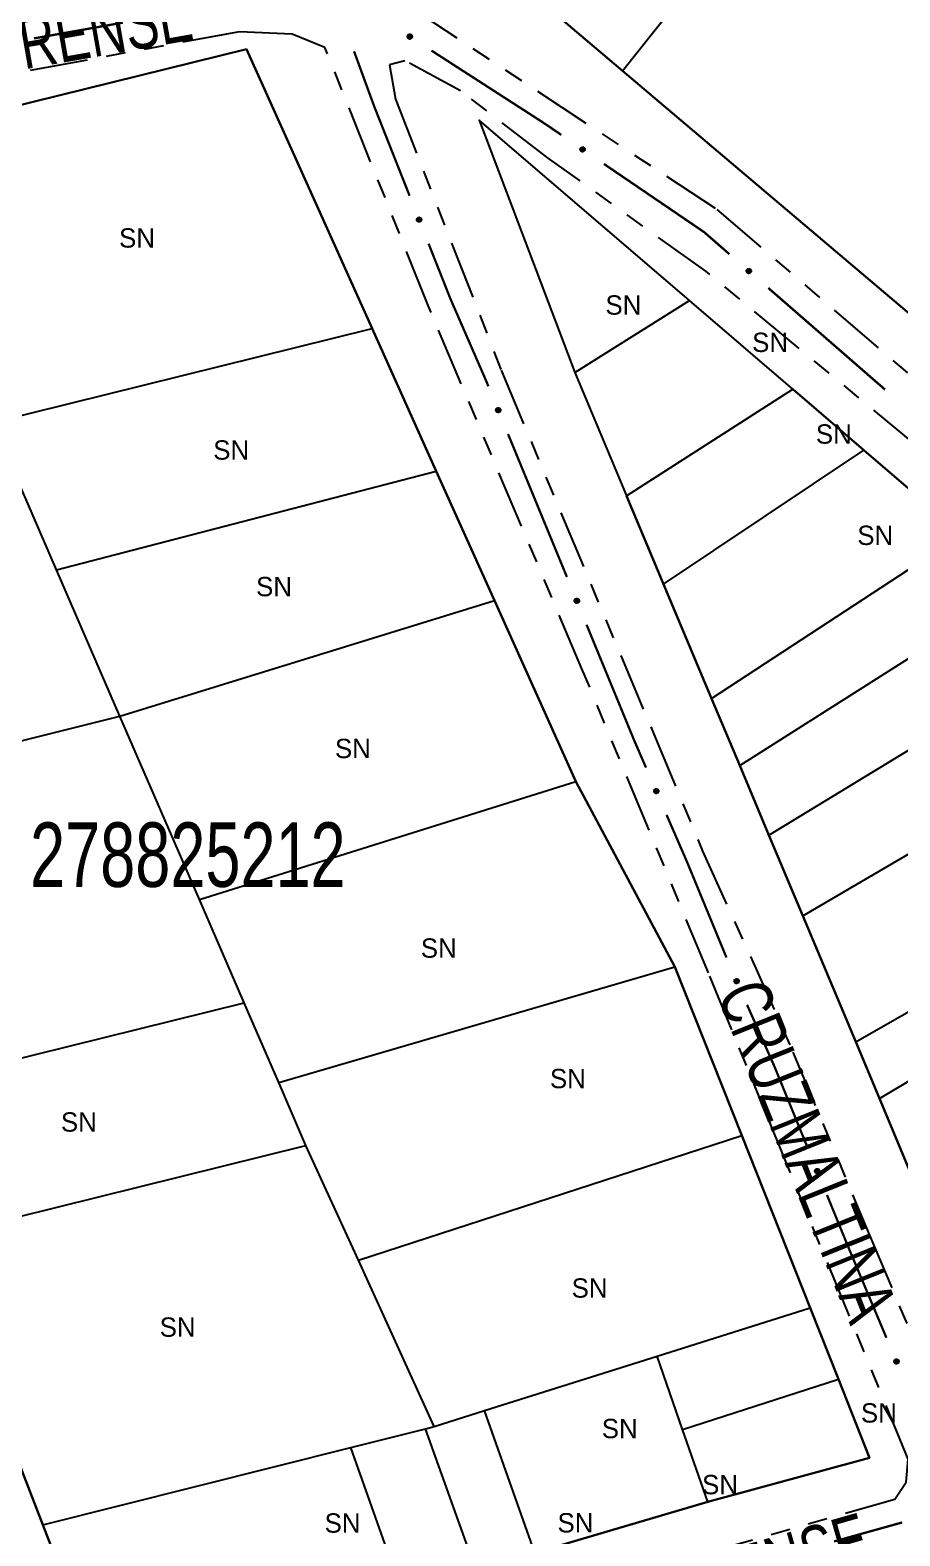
# Model space of a CAD drawing. Extents: x 204373 to 205952, y 4873300 to 4875179.
# Drawn here: x 205265.3 to 205332.7, y 4873988.8 to 4874105.6 of the extents above; entities that cross this region are included whole.
import ezdxf
from ezdxf.enums import TextEntityAlignment as Align

# ---------------------------------------------------------------- set-up
doc = ezdxf.new("R2010")
doc.units = 0
doc.header["$LTSCALE"] = 1.5
doc.header["$MEASUREMENT"] = 0
doc.linetypes.add('TRACO_25', pattern=[8, 3, -1, 1, -1, 1, -1])
for name, color, linetype in [('CD_MALHA_LOTES', 7, 'CONTINUOUS'), ('CD_TXT_QUADRA', 255, 'CONTINUOUS'), ('RU-QUADRA', 220, 'CONTINUOUS'), ('SV-EIXO-RUA-N-PAV', 6, 'CONTINUOUS'), ('SV-RUA-NAO-PAV', 7, 'CONTINUOUS'), ('SV-TXT-RUA-N-PAV', 7, 'CONTINUOUS'), ('Th_NmrPort', 1, 'CONTINUOUS')]:
    doc.layers.add(name, color=color, linetype=linetype)
doc.styles.add('ARIAL', font='ARIAL.SHX')

msp = doc.modelspace()

# ---------------------------------------------------------------- linework, layer by layer
at = {"layer": 'CD_MALHA_LOTES', "linetype": 'Continuous', "flags": 128}
for points in [[(205311.246531, 4874102.484626), (205331.568802, 4874128.047932)], [(205311.246531, 4874102.484626), (205297.224481, 4874114.369354)], [(205252.966483, 4874096.972107), (205282.085722, 4874104.171702)], [(205282.085722, 4874104.171702), (205291.820966, 4874082.512342)], [(205337.177399, 4874080.506291), (205311.246531, 4874102.484626)], [(205316.439324, 4874084.667245), (205300.136933, 4874098.662242), (205307.53982, 4874079.086823)], [(205307.53982, 4874079.086823), (205316.439324, 4874084.667245)], [(205324.447632, 4874077.79241), (205316.439324, 4874084.667245)], [(205262.400628, 4874075.200535), (205291.820966, 4874082.512342)], [(205291.820966, 4874082.512342), (205296.800817, 4874071.432972)], [(205307.53982, 4874079.086823), (205311.556634, 4874069.511514)], [(205311.556634, 4874069.511514), (205324.447632, 4874077.79241)], [(205324.447632, 4874077.79241), (205329.961502, 4874073.058958)], [(205267.348044, 4874063.783174), (205262.400628, 4874075.200535)], [(205314.424812, 4874062.674334), (205329.961502, 4874073.058958)], [(205329.961502, 4874073.058958), (205337.587309, 4874066.512486)], [(205267.348044, 4874063.783174), (205296.800817, 4874071.432972)], [(205296.800817, 4874071.432972), (205301.305656, 4874061.410427)], [(205314.424812, 4874062.674334), (205311.556634, 4874069.511514)], [(205318.150618, 4874053.792732), (205337.587309, 4874066.512486)], [(205272.265553, 4874052.434833), (205267.348044, 4874063.783174)], [(205318.150618, 4874053.792732), (205314.424812, 4874062.674334)], [(205320.327548, 4874048.603354), (205342.256967, 4874062.503758)], [(205272.265553, 4874052.434833), (205301.305656, 4874061.410427)], [(205301.305656, 4874061.410427), (205307.618969, 4874047.364316)], [(205322.591104, 4874043.207474), (205347.257726, 4874058.210792)], [(205320.327548, 4874048.603354), (205318.150618, 4874053.792732)], [(205242.397158, 4874044.968942), (205272.265553, 4874052.434833)], [(205278.428423, 4874038.21252), (205272.265553, 4874052.434833)], [(205322.591104, 4874043.207474), (205320.327548, 4874048.603354)], [(205278.428423, 4874038.21252), (205307.618969, 4874047.364316)], [(205307.618969, 4874047.364316), (205315.285633, 4874032.987398)], [(205325.219715, 4874036.941373), (205338.741249, 4874044.854681)], [(205325.219715, 4874036.941373), (205322.591104, 4874043.207474)], [(205281.90347, 4874030.193007), (205278.428423, 4874038.21252)], [(205329.319439, 4874027.168424), (205325.219715, 4874036.941373)], [(205329.319439, 4874027.168424), (205345.820136, 4874036.613589)], [(205284.578342, 4874024.020093), (205315.285633, 4874032.987398)], [(205315.285633, 4874032.987398), (205320.479199, 4874019.899428)], [(205331.164469, 4874022.77023), (205348.727694, 4874033.228671)], [(205252.017299, 4874022.809305), (205281.90347, 4874030.193007)], [(205284.578342, 4874024.020093), (205281.90347, 4874030.193007)], [(205331.164469, 4874022.77023), (205329.319439, 4874027.168424)], [(205286.694286, 4874019.13704), (205284.578342, 4874024.020093)], [(205335.76225, 4874011.747516), (205331.164469, 4874022.77023)], [(205290.758223, 4874010.229822), (205320.479199, 4874019.899428)], [(205320.479199, 4874019.899428), (205325.785428, 4874006.527542)], [(205257.690705, 4874011.952179), (205286.694286, 4874019.13704)], [(205290.758223, 4874010.229822), (205286.694286, 4874019.13704)], [(205266.303223, 4873989.70738), (205257.690705, 4874011.952179)], [(205296.641878, 4873997.334199), (205290.758223, 4874010.229822)], [(205313.922413, 4874002.78535), (205325.785428, 4874006.527542)], [(205325.785428, 4874006.527542), (205327.981094, 4874000.994387)], [(205300.550304, 4873998.567114), (205313.922413, 4874002.78535)], [(205315.903009, 4873997.089542), (205313.922413, 4874002.78535)], [(205315.903009, 4873997.089542), (205327.981094, 4874000.994387)], [(205327.981094, 4874000.994387), (205330.396479, 4873994.90753), (205317.852522, 4873991.482669)], [(205296.641878, 4873997.334199), (205300.550304, 4873998.567114)], [(205304.432328, 4873987.532785), (205300.550304, 4873998.567114)], [(205290.178143, 4873995.710265), (205295.958718, 4873997.163678)], [(205295.958718, 4873997.163678), (205296.641878, 4873997.334199)], [(205299.888342, 4873986.176774), (205295.958718, 4873997.163678)], [(205317.852522, 4873991.482669), (205315.903009, 4873997.089542)], [(205266.303223, 4873989.70738), (205290.178143, 4873995.710265)], [(205294.166954, 4873984.469404), (205290.178143, 4873995.710265)], [(205317.852522, 4873991.482669), (205304.432328, 4873987.532785)], [(205271.007075, 4873977.558059), (205266.303223, 4873989.70738)]]:
    msp.add_lwpolyline(points, dxfattribs=at)
at = {"layer": 'RU-QUADRA', "linetype": 'Continuous', "flags": 128}
for points in [[(205297.224481, 4874114.369354), (205311.246531, 4874102.484626), (205337.177399, 4874080.506291), (205355.553158, 4874064.931472), (205364.118376, 4874057.671813), (205371.231133, 4874051.643224), (205377.984711, 4874045.919065), (205383.246079, 4874041.459666), (205386.929181, 4874038.337964), (205390.771276, 4874035.081502), (205393.182424, 4874033.037876), (205396.519465, 4874030.209486), (205399.333216, 4874027.824623), (205406.565595, 4874021.926372), (205414.02819, 4874015.840372), (205422.180137, 4874009.192182), (205426.024927, 4874005.236485), (205432.050895, 4874000.134746)], [(205337.587309, 4874066.512486), (205329.961502, 4874073.058958), (205324.447632, 4874077.79241), (205316.439324, 4874084.667245), (205300.136933, 4874098.662242), (205307.53982, 4874079.086823), (205311.556634, 4874069.511514), (205314.424812, 4874062.674334), (205318.150618, 4874053.792732), (205320.327548, 4874048.603354), (205322.591104, 4874043.207474), (205325.219715, 4874036.941373), (205329.319439, 4874027.168424), (205331.164469, 4874022.77023), (205335.76225, 4874011.747516)]]:
    msp.add_lwpolyline(points, dxfattribs=at)
msp.add_lwpolyline([(205282.085722, 4874104.171702), (205252.966483, 4874096.972107), (205222.870632, 4874089.947572), (205232.458291, 4874067.768199), (205242.397158, 4874044.968942), (205252.017299, 4874022.809305), (205256.823911, 4874011.737454), (205257.690705, 4874011.952179), (205266.303223, 4873989.70738), (205271.007075, 4873977.558059), (205294.166954, 4873984.469404), (205299.888342, 4873986.176774), (205304.432328, 4873987.532785), (205317.852522, 4873991.482669), (205330.396479, 4873994.90753), (205327.981094, 4874000.994387), (205325.785428, 4874006.527542), (205320.479199, 4874019.899428), (205315.285633, 4874032.987398), (205307.618969, 4874047.364316), (205301.305656, 4874061.410427), (205296.800817, 4874071.432972), (205291.820966, 4874082.512342)], close=True, dxfattribs=at)
at = {"layer": 'SV-EIXO-RUA-N-PAV', "const_width": 0.18}
for points in [[(205265.605889, 4874105.002265), (205272.498138, 4874106.225742)], [(205290.42371, 4874104.001239), (205291.796801, 4874100.244296)], [(205296.429147, 4874104.057177), (205304.833267, 4874098.637697)], [(205291.796801, 4874100.244296), (205291.974067, 4874099.759273)], [(205291.974067, 4874099.759273), (205294.728822, 4874092.801143)], [(205304.833267, 4874098.637697), (205305.145222, 4874098.43653)], [(205305.145222, 4874098.43653), (205306.491478, 4874097.519684)], [(205309.797593, 4874095.268105), (205317.236351, 4874090.202054)], [(205317.236351, 4874090.202054), (205317.565311, 4874089.978021)], [(205317.565311, 4874089.978021), (205319.527836, 4874088.269545)], [(205296.201244, 4874089.082007), (205297.673667, 4874085.362871)], [(205297.673667, 4874085.362871), (205297.891806, 4874084.811882)], [(205322.544786, 4874085.643138), (205331.595637, 4874077.763919)], [(205297.891806, 4874084.811882), (205300.450068, 4874078.937354)], [(205300.450068, 4874078.937354), (205300.646615, 4874078.486024)], [(205300.646615, 4874078.486024), (205300.83989, 4874078.016519)], [(205302.362551, 4874074.317667), (205306.930532, 4874063.221111)], [(205308.453192, 4874059.52226), (205311.879178, 4874051.199843)], [(205311.879178, 4874051.199843), (205312.176002, 4874050.478797)], [(205312.176002, 4874050.478797), (205313.061273, 4874048.442673)], [(205314.656177, 4874044.774393), (205316.251082, 4874041.106113)], [(205316.251082, 4874041.106113), (205316.257201, 4874041.09204)], [(205316.257201, 4874041.09204), (205319.299606, 4874033.709731)], [(205320.89605, 4874030.042449), (205322.926742, 4874025.473391)], [(205322.926742, 4874025.473391), (205322.991179, 4874025.328409)], [(205322.991179, 4874025.328409), (205325.579736, 4874018.995688)], [(205327.093215, 4874015.29307), (205328.606694, 4874011.590452)], [(205328.606694, 4874011.590452), (205328.704857, 4874011.350303)], [(205328.704857, 4874011.350303), (205331.70344, 4874004.21414)], [(205327.641365, 4873988.416755), (205332.45746, 4873989.760341)], [(205332.45746, 4873989.760341), (205332.925437, 4873989.890897)]]:
    msp.add_lwpolyline(points, dxfattribs=at)
at = {"layer": 'SV-EIXO-RUA-N-PAV'}
for points in [[(205294.68723, 4874105.311453), (205294.734886, 4874105.322451), (205294.778092, 4874105.322159), (205294.814059, 4874105.311543), (205294.843395, 4874105.293874), (205294.871372, 4874105.272418), (205294.894805, 4874105.244563), (205294.913966, 4874105.207886), (205294.925334, 4874105.160158), (205294.922126, 4874105.115917), (205294.913604, 4874105.080099), (205294.896942, 4874105.048448), (205294.875643, 4874105.021619), (205294.845904, 4874104.998234), (205294.808545, 4874104.97918), (205294.760276, 4874104.96891), (205294.71792, 4874104.969487), (205294.683401, 4874104.980669), (205294.651687, 4874104.997622), (205294.623388, 4874105.019869), (205294.600542, 4874105.047345), (205294.581425, 4874105.084994), (205294.57192, 4874105.132769), (205294.572014, 4874105.175021), (205294.582708, 4874105.209688), (205294.600101, 4874105.240535), (205294.62128, 4874105.268857), (205294.6483, 4874105.293579), (205294.68723, 4874105.311453)], [(205308.087743, 4874096.565756), (205308.13566, 4874096.575553), (205308.178846, 4874096.574175), (205308.214534, 4874096.562659), (205308.243417, 4874096.544259), (205308.270846, 4874096.522106), (205308.293572, 4874096.493671), (205308.311805, 4874096.456524), (205308.321971, 4874096.408526), (205308.317651, 4874096.364379), (205308.308233, 4874096.328786), (205308.29078, 4874096.297564), (205308.268814, 4874096.271279), (205308.238497, 4874096.248649), (205308.200671, 4874096.230539), (205308.152159, 4874096.221485), (205308.109831, 4874096.223127), (205308.075604, 4874096.235173), (205308.044326, 4874096.252917), (205308.016594, 4874096.275868), (205307.994447, 4874096.303909), (205307.976282, 4874096.342027), (205307.96798, 4874096.390026), (205307.969135, 4874096.432262), (205307.980697, 4874096.46665), (205307.99886, 4874096.497049), (205308.020744, 4874096.52483), (205308.048376, 4874096.548865), (205308.087743, 4874096.565756)], [(205295.514495, 4874091.115688), (205295.559651, 4874091.096901), (205295.594619, 4874091.071521), (205295.617691, 4874091.041958), (205295.631268, 4874091.010518), (205295.641534, 4874090.976789), (205295.644383, 4874090.9405), (205295.638622, 4874090.899522), (205295.620094, 4874090.854092), (205295.591741, 4874090.819979), (205295.563968, 4874090.795809), (205295.531999, 4874090.779764), (205295.499066, 4874090.77034), (205295.461273, 4874090.768628), (205295.419803, 4874090.774871), (205295.374572, 4874090.794607), (205295.340461, 4874090.819724), (205295.318895, 4874090.848904), (205295.302969, 4874090.881146), (205295.2929, 4874090.915706), (205295.290309, 4874090.951345), (205295.29667, 4874090.993087), (205295.316741, 4874091.037472), (205295.341404, 4874091.071779), (205295.370274, 4874091.093749), (205295.402369, 4874091.108714), (205295.436073, 4874091.119423), (205295.472433, 4874091.123805), (205295.514495, 4874091.115688)], [(205321.000221, 4874087.133709), (205321.04896, 4874087.137777), (205321.09168, 4874087.131306), (205321.125758, 4874087.115654), (205321.152265, 4874087.093971), (205321.176885, 4874087.068733), (205321.196092, 4874087.037812), (205321.209809, 4874086.998771), (205321.214232, 4874086.949908), (205321.204728, 4874086.90658), (205321.19117, 4874086.87235), (205321.170151, 4874086.843408), (205321.145233, 4874086.819902), (205321.112454, 4874086.801012), (205321.072754, 4874086.787498), (205321.023513, 4874086.78424), (205320.981674, 4874086.79087), (205320.94911, 4874086.806875), (205320.920148, 4874086.828191), (205320.895322, 4874086.854257), (205320.876642, 4874086.884719), (205320.863108, 4874086.924715), (205320.860535, 4874086.973359), (205320.866672, 4874087.015164), (205320.882216, 4874087.047944), (205320.903843, 4874087.075985), (205320.928856, 4874087.100986), (205320.959134, 4874087.121588), (205321.000221, 4874087.133709)], [(205301.648319, 4874076.34186), (205301.693726, 4874076.323687), (205301.729034, 4874076.298782), (205301.752505, 4874076.269535), (205301.766506, 4874076.238282), (205301.777228, 4874076.204695), (205301.780568, 4874076.168447), (205301.775363, 4874076.127395), (205301.757452, 4874076.081718), (205301.729563, 4874076.047225), (205301.70212, 4874076.02268), (205301.670372, 4874076.006204), (205301.637569, 4874075.996335), (205301.599803, 4874075.994111), (205301.558252, 4874075.999791), (205301.512758, 4874076.018913), (205301.47831, 4874076.043566), (205301.456351, 4874076.072452), (205301.439989, 4874076.104474), (205301.429453, 4874076.138895), (205301.42638, 4874076.174495), (205301.432175, 4874076.21632), (205301.451643, 4874076.260973), (205301.475839, 4874076.295611), (205301.504409, 4874076.31797), (205301.536298, 4874076.333368), (205301.569854, 4874076.344533), (205301.606152, 4874076.349407), (205301.648319, 4874076.34186)], [(205307.73896, 4874061.546453), (205307.784367, 4874061.528279), (205307.819675, 4874061.503375), (205307.843146, 4874061.474127), (205307.857147, 4874061.442874), (205307.86787, 4874061.409287), (205307.871209, 4874061.373039), (205307.866005, 4874061.331987), (205307.848094, 4874061.28631), (205307.820205, 4874061.251817), (205307.792762, 4874061.227273), (205307.761013, 4874061.210797), (205307.728211, 4874061.200927), (205307.690444, 4874061.198703), (205307.648893, 4874061.204384), (205307.603399, 4874061.223505), (205307.568951, 4874061.248158), (205307.546992, 4874061.277044), (205307.530631, 4874061.309067), (205307.520095, 4874061.343487), (205307.517021, 4874061.379088), (205307.522816, 4874061.420913), (205307.542284, 4874061.465565), (205307.56648, 4874061.500203), (205307.59505, 4874061.522562), (205307.626939, 4874061.537961), (205307.660496, 4874061.549125), (205307.696793, 4874061.553999), (205307.73896, 4874061.546453)], [(205313.902388, 4874046.78419), (205313.948142, 4874046.76691), (205313.983932, 4874046.742703), (205314.007971, 4874046.713922), (205314.022583, 4874046.682949), (205314.033962, 4874046.649579), (205314.038012, 4874046.613404), (205314.033613, 4874046.572257), (205314.016601, 4874046.526238), (205313.989394, 4874046.491204), (205313.962438, 4874046.466127), (205313.931018, 4874046.449031), (205313.898416, 4874046.43852), (205313.8607, 4874046.435556), (205313.819046, 4874046.440421), (205313.773186, 4874046.458646), (205313.738261, 4874046.482619), (205313.715739, 4874046.511069), (205313.698753, 4874046.542764), (205313.687544, 4874046.576972), (205313.683773, 4874046.612505), (205313.688747, 4874046.654435), (205313.707336, 4874046.699461), (205313.730848, 4874046.734567), (205313.758973, 4874046.757482), (205313.790554, 4874046.773503), (205313.823886, 4874046.785323), (205313.86008, 4874046.790908), (205313.902388, 4874046.78419)], [(205320.126012, 4874032.046077), (205320.171904, 4874032.029168), (205320.207889, 4874032.005252), (205320.232161, 4874031.976666), (205320.247023, 4874031.945812), (205320.258672, 4874031.912535), (205320.263014, 4874031.876394), (205320.258949, 4874031.835214), (205320.24231, 4874031.789058), (205320.215387, 4874031.753805), (205320.188635, 4874031.72851), (205320.157355, 4874031.711161), (205320.124839, 4874031.700386), (205320.087148, 4874031.697116), (205320.045456, 4874031.701644), (205319.99945, 4874031.719498), (205319.964332, 4874031.743187), (205319.941581, 4874031.771453), (205319.924338, 4874031.80301), (205319.912853, 4874031.837126), (205319.908795, 4874031.872627), (205319.913429, 4874031.914596), (205319.931652, 4874031.959771), (205319.954879, 4874031.995067), (205319.982818, 4874032.018209), (205320.014269, 4874032.034485), (205320.047503, 4874032.046574), (205320.083651, 4874032.052452), (205320.126012, 4874032.046077)], [(205326.384008, 4874017.319029), (205326.429369, 4874017.300743), (205326.464616, 4874017.275751), (205326.488014, 4874017.246445), (205326.501937, 4874017.215157), (205326.512576, 4874017.181544), (205326.515826, 4874017.145288), (205326.510519, 4874017.104249), (205326.492495, 4874017.058617), (205326.464521, 4874017.024193), (205326.437017, 4874016.999716), (205326.405228, 4874016.983319), (205326.372401, 4874016.973531), (205326.334629, 4874016.971401), (205326.293092, 4874016.977184), (205326.247646, 4874016.996419), (205326.213259, 4874017.021157), (205326.191372, 4874017.050097), (205326.175089, 4874017.08216), (205326.164639, 4874017.116607), (205326.161654, 4874017.152215), (205326.167553, 4874017.194025), (205326.187132, 4874017.238629), (205326.211413, 4874017.273208), (205326.240038, 4874017.295496), (205326.271966, 4874017.310815), (205326.30555, 4874017.321896), (205326.341859, 4874017.32668), (205326.384008, 4874017.319029)], [(205332.524037, 4874002.54541), (205332.569574, 4874002.527567), (205332.605063, 4874002.502921), (205332.628746, 4874002.473845), (205332.642974, 4874002.442694), (205332.653941, 4874002.409186), (205332.657544, 4874002.372964), (205332.652639, 4874002.331875), (205332.635061, 4874002.286069), (205332.607423, 4874002.251374), (205332.58016, 4874002.22663), (205332.548532, 4874002.209924), (205332.515802, 4874002.199815), (205332.478053, 4874002.197316), (205332.436462, 4874002.202695), (205332.39083, 4874002.221485), (205332.356203, 4874002.245886), (205332.334034, 4874002.274611), (205332.31744, 4874002.306514), (205332.306654, 4874002.340857), (205332.303322, 4874002.376434), (205332.308812, 4874002.4183), (205332.327955, 4874002.463093), (205332.351898, 4874002.497907), (205332.380304, 4874002.520473), (205332.41208, 4874002.536103), (205332.445555, 4874002.547511), (205332.481816, 4874002.552649), (205332.524037, 4874002.54541)]]:
    msp.add_lwpolyline(points, close=True, dxfattribs=at)
for points in [[(205294.57192, 4874105.132769), (205294.845904, 4874104.998234)], [(205294.572014, 4874105.175021), (205294.875643, 4874105.021619)], [(205294.573248, 4874105.151877), (205294.85623, 4874105.011608)], [(205294.579861, 4874105.189828), (205294.883484, 4874105.036247)], [(205294.580729, 4874105.108086), (205294.824389, 4874104.989927)], [(205294.581425, 4874105.084994), (205294.808545, 4874104.97918)], [(205294.582708, 4874105.209688), (205294.896942, 4874105.048448)], [(205294.593354, 4874105.223341), (205294.902379, 4874105.06303)], [(205294.596901, 4874105.065184), (205294.777639, 4874104.977859)], [(205294.600101, 4874105.240535), (205294.913604, 4874105.080099)], [(205294.600542, 4874105.047345), (205294.760276, 4874104.96891)], [(205294.614467, 4874105.253564), (205294.914651, 4874105.102202)], [(205294.615957, 4874105.031789), (205294.733441, 4874104.972264)], [(205294.62128, 4874105.268857), (205294.922126, 4874105.115917)], [(205294.623388, 4874105.019869), (205294.71792, 4874104.969487)], [(205294.638688, 4874105.278535), (205294.920116, 4874105.140892)], [(205294.6483, 4874105.293579), (205294.925334, 4874105.160158)], [(205294.667497, 4874105.300549), (205294.915669, 4874105.184351)], [(205294.68723, 4874105.311453), (205294.913966, 4874105.207886)], [(205294.713432, 4874105.316389), (205294.897942, 4874105.229878)], [(205294.734886, 4874105.322451), (205294.894805, 4874105.244563)], [(205294.759516, 4874105.322391), (205294.875114, 4874105.262459)], [(205294.778092, 4874105.322159), (205294.871372, 4874105.272418)], [(205307.96798, 4874096.390026), (205308.238497, 4874096.248649)], [(205307.969135, 4874096.432262), (205308.268814, 4874096.271279)], [(205307.969788, 4874096.409095), (205308.249156, 4874096.261759)], [(205307.976166, 4874096.365129), (205308.21678, 4874096.240885)], [(205307.976282, 4874096.342027), (205308.200671, 4874096.230539)], [(205307.977352, 4874096.446867), (205308.277021, 4874096.285706)], [(205307.980697, 4874096.46665), (205308.29078, 4874096.297564)], [(205307.991255, 4874096.321835), (205308.169742, 4874096.229995)], [(205307.991683, 4874096.48003), (205308.296582, 4874096.312005)], [(205307.994447, 4874096.303909), (205308.152159, 4874096.221485)], [(205307.99886, 4874096.497049), (205308.308233, 4874096.328786)], [(205308.009465, 4874096.287971), (205308.125417, 4874096.225513)], [(205308.013549, 4874096.509713), (205308.309834, 4874096.350856)], [(205308.016594, 4874096.275868), (205308.109831, 4874096.223127)], [(205308.020744, 4874096.52483), (205308.317651, 4874096.364379)], [(205308.03839, 4874096.534068), (205308.316271, 4874096.389397)], [(205308.048376, 4874096.548865), (205308.321971, 4874096.408526)], [(205308.067742, 4874096.555351), (205308.312916, 4874096.432954)], [(205308.087743, 4874096.565756), (205308.311805, 4874096.456524)], [(205308.114061, 4874096.570032), (205308.296339, 4874096.478912)], [(205308.13566, 4874096.575553), (205308.293572, 4874096.493671)], [(205308.160282, 4874096.574874), (205308.274337, 4874096.512057)], [(205308.178846, 4874096.574175), (205308.270846, 4874096.522106)], [(205295.290309, 4874090.951345), (205295.374572, 4874090.794607)], [(205295.29667, 4874090.993087), (205295.419803, 4874090.774871)], [(205295.297729, 4874090.967972), (205295.3939, 4874090.791781)], [(205295.309541, 4874091.012273), (205295.438941, 4874090.774391)], [(205295.316741, 4874091.037472), (205295.461273, 4874090.768628)], [(205295.32894, 4874091.052239), (205295.477453, 4874090.773495)], [(205295.341404, 4874091.071779), (205295.499066, 4874090.77034)], [(205295.356401, 4874091.079254), (205295.513955, 4874090.777674)], [(205295.370274, 4874091.093749), (205295.531999, 4874090.779764)], [(205295.386876, 4874091.098657), (205295.544907, 4874090.78846)], [(205295.402369, 4874091.108714), (205295.563968, 4874090.795809)], [(205295.421634, 4874091.110951), (205295.577681, 4874090.813176)], [(205295.436073, 4874091.119423), (205295.591741, 4874090.819979)], [(205295.455863, 4874091.117164), (205295.60464, 4874090.84146)], [(205295.472433, 4874091.123805), (205295.620094, 4874090.854092)], [(205295.492101, 4874091.118303), (205295.626312, 4874090.879391)], [(205295.514495, 4874091.115688), (205295.638622, 4874090.899522)], [(205295.538676, 4874091.104455), (205295.638389, 4874090.926732)], [(205295.559651, 4874091.096901), (205295.644383, 4874090.9405)], [(205295.579647, 4874091.082519), (205295.638783, 4874090.966512)], [(205295.594619, 4874091.071521), (205295.641534, 4874090.976789)], [(205295.2929, 4874090.915706), (205295.340461, 4874090.819724)], [(205295.293793, 4874090.929724), (205295.3547, 4874090.812951)], [(205320.860535, 4874086.973359), (205321.112454, 4874086.801012)], [(205320.863108, 4874086.924715), (205321.072754, 4874086.787498)], [(205320.864583, 4874086.992081), (205321.124588, 4874086.812771)], [(205320.865722, 4874086.94767), (205321.089972, 4874086.795868)], [(205320.866672, 4874087.015164), (205321.145233, 4874086.819902)], [(205320.875591, 4874086.902896), (205321.041977, 4874086.790613)], [(205320.876557, 4874087.028695), (205321.155087, 4874086.833258)], [(205320.876642, 4874086.884719), (205321.023513, 4874086.78424)], [(205320.882216, 4874087.047944), (205321.170151, 4874086.843408)], [(205320.889673, 4874086.867118), (205320.997433, 4874086.791399)], [(205320.894706, 4874087.059933), (205321.177618, 4874086.857063)], [(205320.895322, 4874086.854257), (205320.981674, 4874086.79087)], [(205320.903843, 4874087.075985), (205321.19117, 4874086.87235)], [(205320.919925, 4874087.086825), (205321.195368, 4874086.894076)], [(205320.928856, 4874087.100986), (205321.204728, 4874086.90658)], [(205320.94747, 4874087.108074), (205321.206312, 4874086.931586)], [(205320.959134, 4874087.121588), (205321.214232, 4874086.949908)], [(205320.979131, 4874087.12574), (205321.208127, 4874086.975234)], [(205321.000221, 4874087.133709), (205321.209809, 4874086.998771)], [(205321.026859, 4874087.134846), (205321.197096, 4874087.02283)], [(205321.04896, 4874087.137777), (205321.196092, 4874087.037812)], [(205321.073329, 4874087.134194), (205321.179164, 4874087.058341)], [(205321.09168, 4874087.131306), (205321.176885, 4874087.068733)], [(205301.42638, 4874076.174495), (205301.512758, 4874076.018913)], [(205301.429453, 4874076.138895), (205301.47831, 4874076.043566)], [(205301.430156, 4874076.152924), (205301.492639, 4874076.036986)], [(205301.432175, 4874076.21632), (205301.558252, 4874075.999791)], [(205301.433574, 4874076.191221), (205301.532122, 4874076.016349)], [(205301.444785, 4874076.235678), (205301.577395, 4874075.999571)], [(205301.451643, 4874076.260973), (205301.599803, 4874075.994111)], [(205301.463641, 4874076.275904), (205301.615915, 4874075.999197)], [(205301.475839, 4874076.295611), (205301.637569, 4874075.996335)], [(205301.490734, 4874076.303289), (205301.652358, 4874076.003869)], [(205301.504409, 4874076.31797), (205301.670372, 4874076.006204)], [(205301.520943, 4874076.323103), (205301.68316, 4874076.015074)], [(205301.536298, 4874076.333368), (205301.70212, 4874076.02268)], [(205301.555531, 4874076.335865), (205301.715597, 4874076.040231)], [(205301.569854, 4874076.344533), (205301.729563, 4874076.047225)], [(205301.589673, 4874076.342542), (205301.74217, 4874076.068878)], [(205301.606152, 4874076.349407), (205301.757452, 4874076.081718)], [(205301.625893, 4874076.344171), (205301.763327, 4874076.107099)], [(205301.648319, 4874076.34186), (205301.775363, 4874076.127395)], [(205301.67265, 4874076.330956), (205301.774761, 4874076.154599)], [(205301.693726, 4874076.323687), (205301.780568, 4874076.168447)], [(205301.713915, 4874076.309577), (205301.774616, 4874076.194381)], [(205301.729034, 4874076.298782), (205301.777228, 4874076.204695)], [(205307.517021, 4874061.379088), (205307.603399, 4874061.223505)], [(205307.520095, 4874061.343487), (205307.568951, 4874061.248158)], [(205307.520798, 4874061.357516), (205307.58328, 4874061.241578)], [(205307.522816, 4874061.420913), (205307.648893, 4874061.204384)], [(205307.524215, 4874061.395814), (205307.622764, 4874061.220942)], [(205307.535427, 4874061.44027), (205307.668037, 4874061.204164)], [(205307.542284, 4874061.465565), (205307.690444, 4874061.198703)], [(205307.554282, 4874061.480496), (205307.706557, 4874061.203789)], [(205307.56648, 4874061.500203), (205307.728211, 4874061.200927)], [(205307.581375, 4874061.507881), (205307.742999, 4874061.208462)], [(205307.59505, 4874061.522562), (205307.761013, 4874061.210797)], [(205307.611585, 4874061.527695), (205307.773802, 4874061.219666)], [(205307.626939, 4874061.537961), (205307.792762, 4874061.227273)], [(205307.646172, 4874061.540458), (205307.806238, 4874061.244824)], [(205307.660496, 4874061.549125), (205307.820205, 4874061.251817)], [(205307.680314, 4874061.547134), (205307.832812, 4874061.27347)], [(205307.696793, 4874061.553999), (205307.848094, 4874061.28631)], [(205307.716534, 4874061.548764), (205307.853968, 4874061.311692)], [(205307.73896, 4874061.546453), (205307.866005, 4874061.331987)], [(205307.763291, 4874061.535548), (205307.865402, 4874061.359192)], [(205307.784367, 4874061.528279), (205307.871209, 4874061.373039)], [(205307.804556, 4874061.514169), (205307.865258, 4874061.398974)], [(205307.819675, 4874061.503375), (205307.86787, 4874061.409287)], [(205313.683773, 4874046.612505), (205313.773186, 4874046.458646)], [(205313.687544, 4874046.576972), (205313.738261, 4874046.482619)], [(205313.687972, 4874046.591012), (205313.752716, 4874046.476322)], [(205313.688747, 4874046.654435), (205313.819046, 4874046.440421)], [(205313.690638, 4874046.629369), (205313.792597, 4874046.456463)], [(205313.700975, 4874046.674037), (205313.83819, 4874046.440576)], [(205313.707336, 4874046.699461), (205313.8607, 4874046.435556)], [(205313.719038, 4874046.714625), (205313.87671, 4874046.440957)], [(205313.730848, 4874046.734567), (205313.898416, 4874046.43852)], [(205313.745589, 4874046.742535), (205313.913054, 4874046.446343)], [(205313.758973, 4874046.757482), (205313.931018, 4874046.449031)], [(205313.775404, 4874046.762938), (205313.943631, 4874046.45815)], [(205313.790554, 4874046.773503), (205313.962438, 4874046.466127)], [(205313.809735, 4874046.776377), (205313.975568, 4874046.483939)], [(205313.823886, 4874046.785323), (205313.989394, 4874046.491204)], [(205313.843739, 4874046.783721), (205314.001574, 4874046.513101)], [(205313.86008, 4874046.790908), (205314.016601, 4874046.526238)], [(205313.87992, 4874046.786061), (205314.021977, 4874046.55173)], [(205313.902388, 4874046.78419), (205314.033613, 4874046.572257)], [(205313.926928, 4874046.773765), (205314.032477, 4874046.599445)], [(205313.948142, 4874046.76691), (205314.038012, 4874046.613404)], [(205313.968604, 4874046.753199), (205314.031552, 4874046.639216)], [(205313.983932, 4874046.742703), (205314.033962, 4874046.649579)], [(205319.908795, 4874031.872627), (205319.99945, 4874031.719498)], [(205319.912853, 4874031.837126), (205319.964332, 4874031.743187)], [(205319.913167, 4874031.851169), (205319.978838, 4874031.737006)], [(205319.913429, 4874031.914596), (205320.045456, 4874031.701644)], [(205319.915522, 4874031.889546), (205320.018878, 4874031.717471)], [(205319.925498, 4874031.934296), (205320.064598, 4874031.701954)], [(205319.931652, 4874031.959771), (205320.087148, 4874031.697116)], [(205319.943232, 4874031.975029), (205320.103114, 4874031.702647)], [(205319.954879, 4874031.995067), (205320.124839, 4874031.700386)], [(205319.969555, 4874032.003154), (205320.139413, 4874031.708327)], [(205319.982818, 4874032.018209), (205320.157355, 4874031.711161)], [(205319.999204, 4874032.023797), (205320.169893, 4874031.720381)], [(205320.014269, 4874032.034485), (205320.188635, 4874031.72851)], [(205320.033425, 4874032.037513), (205320.20162, 4874031.746428)], [(205320.047503, 4874032.046574), (205320.215387, 4874031.753805)], [(205320.067369, 4874032.045133), (205320.22739, 4874031.775799)], [(205320.083651, 4874032.052452), (205320.24231, 4874031.789058)], [(205320.10353, 4874032.047766), (205320.247479, 4874031.814592)], [(205320.126012, 4874032.046077), (205320.258949, 4874031.835214)], [(205320.150635, 4874032.035851), (205320.257593, 4874031.862391)], [(205320.171904, 4874032.029168), (205320.263014, 4874031.876394)], [(205320.192476, 4874032.015623), (205320.256346, 4874031.902154)], [(205320.207889, 4874032.005252), (205320.258672, 4874031.912535)], [(205326.161654, 4874017.152215), (205326.247646, 4874016.996419)], [(205326.164639, 4874017.116607), (205326.213259, 4874017.021157)], [(205326.165377, 4874017.130634), (205326.227572, 4874017.014542)], [(205326.167553, 4874017.194025), (205326.293092, 4874016.977184)], [(205326.168889, 4874017.168923), (205326.267004, 4874016.993807)], [(205326.180211, 4874017.213352), (205326.312235, 4874016.976917)], [(205326.187132, 4874017.238629), (205326.334629, 4874016.971401)], [(205326.199166, 4874017.253531), (205326.350754, 4874016.976447)], [(205326.211413, 4874017.273208), (205326.372401, 4874016.973531)], [(205326.226327, 4874017.280848), (205326.387208, 4874016.981029)], [(205326.240038, 4874017.295496), (205326.405228, 4874016.983319)], [(205326.256586, 4874017.300587), (205326.418038, 4874016.992157)], [(205326.271966, 4874017.310815), (205326.437017, 4874016.999716)], [(205326.291205, 4874017.313264), (205326.450537, 4874017.017234)], [(205326.30555, 4874017.321896), (205326.464521, 4874017.024193)], [(205326.325363, 4874017.319856), (205326.477181, 4874017.045814)], [(205326.341859, 4874017.32668), (205326.492495, 4874017.058617)], [(205326.361587, 4874017.321396), (205326.498433, 4874017.083983)], [(205326.384008, 4874017.319029), (205326.510519, 4874017.104249)], [(205326.408312, 4874017.308064), (205326.509985, 4874017.131455)], [(205326.429369, 4874017.300743), (205326.515826, 4874017.145288)], [(205326.449523, 4874017.286583), (205326.509939, 4874017.171237)], [(205326.464616, 4874017.275751), (205326.512576, 4874017.181544)], [(205332.303322, 4874002.376434), (205332.39083, 4874002.221485)], [(205332.306654, 4874002.340857), (205332.356203, 4874002.245886)], [(205332.307255, 4874002.354891), (205332.37058, 4874002.239411)], [(205332.308812, 4874002.4183), (205332.436462, 4874002.202695)], [(205332.310394, 4874002.393212), (205332.410212, 4874002.219062)], [(205332.321281, 4874002.437749), (205332.455606, 4874002.202614)], [(205332.327955, 4874002.463093), (205332.478053, 4874002.197316)], [(205332.339843, 4874002.478111), (205332.494128, 4874002.20252)], [(205332.351898, 4874002.497907), (205332.515802, 4874002.199815)], [(205332.366736, 4874002.505692), (205332.530536, 4874002.207457)], [(205332.380304, 4874002.520473), (205332.548532, 4874002.209924)], [(205332.396801, 4874002.525726), (205332.561256, 4874002.218886)], [(205332.41208, 4874002.536103), (205332.58016, 4874002.22663)], [(205332.431295, 4874002.53874), (205332.593508, 4874002.244279)], [(205332.445555, 4874002.547511), (205332.607423, 4874002.251374)], [(205332.465387, 4874002.545665), (205332.619873, 4874002.273118)], [(205332.481816, 4874002.552649), (205332.635061, 4874002.286069)], [(205332.501594, 4874002.547558), (205332.64075, 4874002.311492)], [(205332.524037, 4874002.54541), (205332.652639, 4874002.331875)], [(205332.548446, 4874002.534683), (205332.651838, 4874002.359074)], [(205332.569574, 4874002.527567), (205332.657544, 4874002.372964)], [(205332.589865, 4874002.513605), (205332.651404, 4874002.398854)], [(205332.605063, 4874002.502921), (205332.653941, 4874002.409186)]]:
    msp.add_lwpolyline(points, dxfattribs=at)
at = {"layer": 'SV-RUA-NAO-PAV', "linetype": 'TRACO_25'}
for points in [[(205502.059641, 4874029.679288, 5.349192), (205411.84252, 4874104.891404, 5.299719), (205355.738743, 4874151.173884, 6.041805), (205270.780938, 4874223.385447, 7.897021), (205229.579575, 4874257.865995, 8.367009), (205227.501267, 4874257.841078, 8.367009), (205225.898857, 4874257.366092, 8.367009), (205226.074553, 4874256.015934, 8.367009), (205227.728402, 4874252.090428, 8.268064), (205270.801688, 4874156.177961, 6.586002), (205289.895894, 4874111.597205, 6.066542), (205291.624314, 4874109.446894, 5.868652), (205294.629702, 4874107.521555, 5.868652), (205318.547726, 4874091.743806, 5.176038), (205363.481292, 4874053.212653, 4.755523), (205391.98361, 4874031.008998, 4.557633), (205419.284204, 4874008.180324, 4.285534), (205443.804668, 4873987.602016, 4.137117)], [(205440.696661, 4873984.778148, 4.161853), (205427.017256, 4873996.101293, 4.236062), (205416.283177, 4874005.264531, 4.161853), (205389.578883, 4874027.387205, 4.582369), (205371.171807, 4874042.686161, 4.582369), (205317.69785, 4874086.943307, 5.522345), (205305.475644, 4874095.719791, 5.522345), (205298.688205, 4874100.945654, 5.695498), (205294.355575, 4874103.271093, 5.942861), (205293.178798, 4874102.946105, 6.017069), (205293.630335, 4874100.295791, 6.017069), (205301.824891, 4874079.26811, 5.893388), (205313.609994, 4874051.158249, 4.829731), (205317.454554, 4874041.958766, 4.532897), (205321.161809, 4874033.789076, 4.038172), (205324.457146, 4874026.374567, 4.038172), (205330.361292, 4874012.232079, 4.038172), (205337.089272, 4873996.304615, 4.038172), (205339.835386, 4873989.782594, 4.038172), (205349.172175, 4873966.989845, 4.038172)]]:
    msp.add_polyline3d(points, dxfattribs=at)
msp.add_polyline3d([(205317.914974, 4874032.512236, 4.038172), (205308.092027, 4874056.115272, 4.879204), (205296.164311, 4874084.293904, 6.066542), (205288.170391, 4874104.296463, 6.116014), (205285.616, 4874105.321683, 6.165486), (205281.534426, 4874105.521875, 6.53653), (205255.193911, 4874100.622421, 6.586002), (205238.117237, 4874098.772923, 6.437585), (205225.59818, 4874095.79811, 6.511793), (205219.990814, 4874090.672772, 6.313904), (205220.392364, 4874087.722426, 6.313904), (205233.998235, 4874057.993552, 6.14075), (205256.650653, 4874005.186731, 5.794443), (205267.921517, 4873975.605779, 5.299719), (205268.882657, 4873974.781944, 5.299719), (205270.839264, 4873974.129742, 5.299719), (205332.352225, 4873991.704874, 5.299719), (205333.244712, 4873993.009278, 5.299719), (205333.382018, 4873994.794253, 5.299719)], close=True, dxfattribs=at)

# ---------------------------------------------------------------- texts
at = {"layer": 'CD_TXT_QUADRA', "style": 'ARIAL', "width": 0.7}
msp.add_text('278825212', height=5, dxfattribs=at).set_placement((205265.301833, 4874039.189257))
at = {"layer": 'SV-TXT-RUA-N-PAV', "style": 'ARIAL', "width": 0.7}
for s, rotation, p in [('CRUZEIRENSE', 10, (205250.501479, 4874100.061194)), ('CRUZMALTINA', 292, (205318.508072, 4874030.864857)), ('PEDREIRENSE', 16, (205303.768817, 4873979.125755))]:
    msp.add_text(s, height=4, rotation=rotation, dxfattribs=at).set_placement(p)
at = {"layer": 'Th_NmrPort', "color": 1}
for p in [(205272.201732, 4874089.525066), (205309.915877, 4874084.322313), (205321.29045, 4874081.42866), (205326.231215, 4874074.315149), (205279.503738, 4874073.0769), (205329.445688, 4874066.457548), (205282.825639, 4874062.482395), (205288.942433, 4874049.926869), (205295.600566, 4874034.444513), (205305.613091, 4874024.3235), (205267.69462, 4874020.952578), (205307.292817, 4874008.075115), (205275.350871, 4874005.043672), (205329.725842, 4873998.387618), (205309.631188, 4873997.175409), (205317.409286, 4873992.826365), (205288.137003, 4873989.845693), (205306.197759, 4873989.863985)]:
    msp.add_text('SN', height=1.5, dxfattribs=at).set_placement(p, align=Align.MIDDLE_LEFT)

doc.saveas('drawing.dxf')
